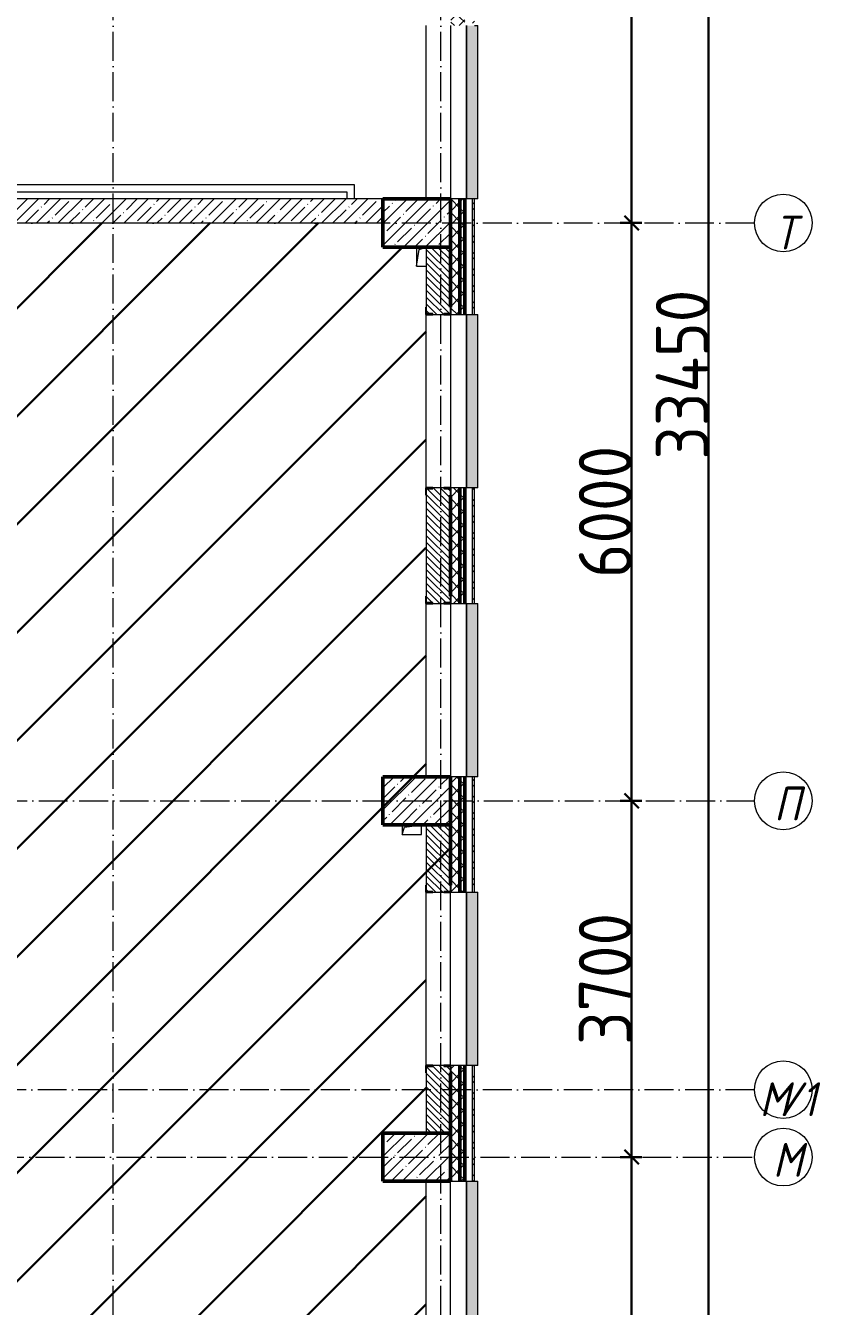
# Model space of a CAD drawing. Header units: millimetres. Extents: x 35697 to 388678, y -91946 to 171347.
# Drawn here: x 302911 to 311163, y -65632 to -52332 of the extents above; entities that cross this region are included whole.
import ezdxf

# ---------------------------------------------------------------- set-up
doc = ezdxf.new("R2010")
doc.units = ezdxf.units.MM
doc.linetypes.add('50_200_ШТРИХ_1Т_ш5_п1_п1_', pattern=[700, 500, -100, 0, -100])
for name, color, linetype, lineweight in [('2.1) ПГП окна 2.8 м', 5, 'Continuous', 30), ('A-____-____-DIMS', 7, 'Continuous', 9), ('A-DETL-____-OTLN-4', 7, 'Continuous', 18), ('A-GENM-____-MCUT', 7, 'Continuous', 25), ('A-GENM-____-OTLN', 7, 'Continuous', 9), ('A-GENM-____-OTLN-1', 7, 'Continuous', 25), ('A-GLAZ-____-OTLN', 7, 'Continuous', 9), ('A-WALL-____-MCUT-1', 7, 'Continuous', 9), ('A-WALL-____-MCUT-2', 7, 'Continuous', 50), ('A-WALL-____-MCUT-3', 7, 'Continuous', 9), ('A-WALL-____-OTLN', 7, 'Continuous', 9), ('A-WALL-____-PATT-1', 7, 'Continuous', 9), ('A-WALL-FNSH-MCUT-1', 7, 'Continuous', 9), ('S-COLS-____-MCUT', 7, 'Continuous', 50), ('S-COLS-____-OTLN', 7, 'Continuous', 9), ('S-GRID-____-IDEN', 7, 'Continuous', 9), ('S-GRID-____-OTLN-1', 7, '50_200_ШТРИХ_1Т_ш5_п1_п1_', 9), ('стяжа', 7, 'Continuous', 30)]:
    doc.layers.add(name, color=color, linetype=linetype, lineweight=lineweight)
doc.layers.add('A-GLAZ-____-OTLN-1', color=7, linetype='Continuous', lineweight=9, true_color=0xc0c0c0)
doc.styles.add('ISOCPEUR_I', font='isocpeui.ttf', dxfattribs={"width": 0.9, "height": 2.5})
doc.styles.add('ISOCPEUR_I_9', font='isocpeui.ttf', dxfattribs={"width": 0.9, "height": 250})
doc.styles.add('СПДС', font='isocpeur.ttf', dxfattribs={"width": 0.9})
doc.dimstyles.new('ISO-2_5_0_9К_БОЛЬШОЙ_ОСИ', dxfattribs={"dimscale": 304.8, "dimtxt": 248.995294, "dimasz": 0.492126, "dimexe": 0.393701, "dimexo": 0, "dimgap": 0, "dimtad": 1, "dimdec": 0, "dimzin": 0, "dimdsep": 46, "dimtxsty": 'ISOCPEUR_I_9', "dimblk1": 'OBLIQUE', "dimblk2": 'OBLIQUE', "dimsah": 1, "dimcen": 0.09, "dimdle": 0.393701, "dimazin": 0, "dimtfac": 1, "dimtdec": 4, "dimtix": 1, "dimtmove": 0, "dimatfit": 3, "dimfxl": 1, "dimtvp": 1, "dimtolj": 1, "dimtzin": 0, "dimarcsym": 2})
pattern_1 = [(45, (283770.71, -86863.46), (-70.71068, 70.71068), []), (135, (283770.71, -86863.46), (-70.71068, -70.71068), [])]
pattern_2 = [(135, (283770.707, -86863.456), (-35.35534, -35.35534), [])]

# ---------------------------------------------------------------- blocks, each defined once
blk = doc.blocks.new('BSC_Колонна _Прямоугольная - 500х700-25976089-АР1_План отверстий 3 этажа в осях 1-64_А-ГГ')
at = {"layer": 'S-COLS-____-OTLN'}
h = blk.add_hatch(dxfattribs=at)
h.set_pattern_fill('FP_40', color=256, style=0, pattern_type=2)
h.set_pattern_definition([(315, (-32481.04, 23200), (114.04925, 114.04925), []), (315, (-32481.04, 23085.95), (114.04925, 114.04925), [201.613, -40.323, 3.353, -36.97])])
h.paths.add_polyline_path([(-250, 350), (-250, -350), (250, -350), (250, 350)], flags=0)
at = {"layer": 'S-COLS-____-MCUT'}
for p, q in [((250, 350), (-250, 350)), ((-250, 350), (-250, -350)), ((250, -350), (250, 350)), ((-250, -350), (250, -350))]:
    blk.add_line(p, q, dxfattribs=at)
blk = doc.blocks.new('BSC_Колонна _Прямоугольная - 500х700-V126-АР1_План отверстий 3 этажа в осях 1-64_А-ГГ')
at = {"layer": 'S-COLS-____-OTLN'}
h = blk.add_hatch(dxfattribs=at)
h.set_pattern_fill('FP_149', color=256, style=0, pattern_type=2)
h.set_pattern_definition([(315, (-22781.04, 23200), (114.04925, 114.04925), []), (315, (-22781.04, 23085.95), (114.04925, 114.04925), [201.613, -40.323, 3.353, -36.97])])
h.paths.add_polyline_path([(-250, 350), (-250, -350), (250, -350), (250, 350)], flags=0)
at = {"layer": 'S-COLS-____-MCUT'}
for p, q in [((250, 350), (-250, 350)), ((-250, 350), (-250, -350)), ((250, -350), (250, 350)), ((-250, -350), (250, -350))]:
    blk.add_line(p, q, dxfattribs=at)
blk = doc.blocks.new('BSC_Колонна _Прямоугольная - 500х700-V127-АР1_План отверстий 3 этажа в осях 1-64_А-ГГ')
at = {"layer": 'S-COLS-____-OTLN'}
h = blk.add_hatch(dxfattribs=at)
h.set_pattern_fill('FP_150', color=256, style=0, pattern_type=2)
h.set_pattern_definition([(315, (-26481.04, 23200), (114.04925, 114.04925), []), (315, (-26481.04, 23085.95), (114.04925, 114.04925), [201.613, -40.323, 3.353, -36.97])])
h.paths.add_polyline_path([(-250, 237), (-250, -350), (250, -350), (250, 350), (-250, 350)], flags=0)
at = {"layer": 'S-COLS-____-MCUT'}
for p, q in [((250, 350), (-250, 350)), ((-250, 350), (-250, -350)), ((250, -350), (250, 350)), ((-250, -350), (250, -350))]:
    blk.add_line(p, q, dxfattribs=at)
blk = doc.blocks.new('Фахверк_СКБ_Уголок - 250_2700-27497298-АР1_План отверстий 3 этажа в осях 1-64_А-ГГ')
at = {"layer": 'A-GENM-____-MCUT'}
for p, q in [((200, 181), (125, 181)), ((125, 181), (125, 106)), ((131, 106), (131, 175)), ((131, 175), (200, 175)), ((200, 175), (200, 181)), ((125, 106), (131, 106)), ((131, -6), (125, -6)), ((125, -6), (125, -81)), ((125, -81), (200, -81)), ((131, -75), (131, -6)), ((200, -75), (131, -75)), ((200, -81), (200, -75))]:
    blk.add_line(p, q, dxfattribs=at)
blk = doc.blocks.new('AR_Отверстие прямоугольное _в плите_ - AR_Отверстие прямоугольное _в плите_-30510803-АР1_План отверстий 3 этажа в осях 1-64_А-ГГ')
at = {"layer": 'A-GENM-____-OTLN'}
for p, q in [((-50, 100), (-50, -100)), ((-50, -100), (-25, 75)), ((-25, 75), (50, 100)), ((-50, -100), (50, -100))]:
    blk.add_line(p, q, dxfattribs=at)
blk = doc.blocks.new('AR_Отверстие прямоугольное _в плите_ - AR_Отверстие прямоугольное _в плите_-V183-АР1_План отверстий 3 этажа в осях 1-64_А-ГГ')
at = {"layer": 'A-GENM-____-OTLN'}
for p, q in [((-100, 50), (-100, -50)), ((-100, -50), (-75, 25)), ((-75, 25), (100, 50)), ((100, -50), (100, 50)), ((-100, -50), (100, -50))]:
    blk.add_line(p, q, dxfattribs=at)
blk = doc.blocks.new('Отлив_СКБ - Отлив витража_120_НВФ-31885687-АР1_План отверстий 3 этажа в осях 1-64_А-ГГ')
at = {"layer": 'A-GLAZ-____-OTLN-1'}
for points in [[(0, 0), (0, -2), (1800, -2), (1800, 0), (534, 0)], [(0, -2), (0, -120), (1800, -120), (1800, -2), (534, -2)]]:
    blk.add_hatch(color=256, dxfattribs=at).paths.add_polyline_path(points, flags=0)
at = {"layer": 'A-GLAZ-____-OTLN'}
for p, q in [((0, 0), (1800, 0)), ((1800, -2), (0, -2)), ((0, -120), (0, -83)), ((0, -120), (1800, -120)), ((1800, -83), (1800, -120))]:
    blk.add_line(p, q, dxfattribs=at)
blk = doc.blocks.new('Ось сетки - Круг_Ø6_00__ISO-2_5_0_9K_-25732049-АР1_План отверстий 3 этажа в осях 1-64_А-ГГ')
at = {"layer": 'S-GRID-____-IDEN'}
blk.add_circle((0, 0), 3, dxfattribs=at)
blk = doc.blocks.new('_Oblique')
at = {"color": 0, "linetype": 'ByBlock', "lineweight": -2}
blk.add_line((-0.5, -0.5), (0.5, 0.5), dxfattribs=at)
blk = doc.blocks.new('*D2188')
at = {"layer": 'A-____-____-DIMS', "color": 0, "lineweight": -2, "transparency": 16777216}
for p, q in [((309203, -48262), (309203, -54502)), ((309309, -48382), (309083, -48382)), ((309309, -54382), (309083, -54382))]:
    blk.add_line(p, q, dxfattribs=at)
at = {"layer": 'Defpoints', "color": 0, "transparency": 16777216}
for p in [(309309, -48382), (309203, -54382), (309309, -54382)]:
    blk.add_point(p, dxfattribs=at)
at = {"layer": 'A-____-____-DIMS', "color": 0, "lineweight": -2, "transparency": 16777216, "xscale": 150, "yscale": 150, "zscale": 150}
for p, rotation in [((309203, -48382), 90), ((309203, -54382), 270)]:
    blk.add_blockref('_Oblique', p, dxfattribs=dict(at, rotation=rotation))
at = {"layer": 'A-____-____-DIMS', "color": 0, "transparency": 16777216, "insert": (308929, -51382), "char_height": 548.6, "attachment_point": 5, "rotation": 90, "style": 'СПДС'}
blk.add_mtext('\\A1;6000', dxfattribs=at)
blk = doc.blocks.new('*D2189')
at = {"layer": 'A-____-____-DIMS', "color": 0, "lineweight": -2, "transparency": 16777216}
for p, q in [((309203, -54262), (309203, -60502)), ((309309, -54382), (309083, -54382)), ((309309, -60382), (309083, -60382))]:
    blk.add_line(p, q, dxfattribs=at)
at = {"layer": 'Defpoints', "color": 0, "transparency": 16777216}
for p in [(309309, -54382), (309203, -60382), (309309, -60382)]:
    blk.add_point(p, dxfattribs=at)
at = {"layer": 'A-____-____-DIMS', "color": 0, "lineweight": -2, "transparency": 16777216, "xscale": 150, "yscale": 150, "zscale": 150}
for p, rotation in [((309203, -54382), 90), ((309203, -60382), 270)]:
    blk.add_blockref('_Oblique', p, dxfattribs=dict(at, rotation=rotation))
at = {"layer": 'A-____-____-DIMS', "color": 0, "transparency": 16777216, "insert": (308929, -57382), "char_height": 548.6, "attachment_point": 5, "rotation": 90, "style": 'СПДС'}
blk.add_mtext('\\A1;6000', dxfattribs=at)
blk = doc.blocks.new('*D2190')
at = {"layer": 'A-____-____-DIMS', "color": 0, "lineweight": -2, "transparency": 16777216}
for p, q in [((309203, -60262), (309203, -64202)), ((309309, -60382), (309083, -60382)), ((309309, -64082), (309083, -64082))]:
    blk.add_line(p, q, dxfattribs=at)
at = {"layer": 'Defpoints', "color": 0, "transparency": 16777216}
for p in [(309309, -60382), (309203, -64082), (309309, -64082)]:
    blk.add_point(p, dxfattribs=at)
at = {"layer": 'A-____-____-DIMS', "color": 0, "lineweight": -2, "transparency": 16777216, "xscale": 150, "yscale": 150, "zscale": 150}
for p, rotation in [((309203, -60382), 90), ((309203, -64082), 270)]:
    blk.add_blockref('_Oblique', p, dxfattribs=dict(at, rotation=rotation))
at = {"layer": 'A-____-____-DIMS', "color": 0, "transparency": 16777216, "insert": (308929, -62232), "char_height": 548.6, "attachment_point": 5, "rotation": 90, "style": 'СПДС'}
blk.add_mtext('\\A1;3700', dxfattribs=at)
blk = doc.blocks.new('*D2191')
at = {"layer": 'A-____-____-DIMS', "color": 0, "lineweight": -2, "transparency": 16777216}
for p, q in [((309203, -63962), (309203, -69502)), ((309309, -64082), (309083, -64082)), ((309309, -69382), (309083, -69382))]:
    blk.add_line(p, q, dxfattribs=at)
at = {"layer": 'Defpoints', "color": 0, "transparency": 16777216}
for p in [(309309, -64082), (309203, -69382), (309309, -69382)]:
    blk.add_point(p, dxfattribs=at)
at = {"layer": 'A-____-____-DIMS', "color": 0, "lineweight": -2, "transparency": 16777216, "xscale": 150, "yscale": 150, "zscale": 150}
for p, rotation in [((309203, -64082), 90), ((309203, -69382), 270)]:
    blk.add_blockref('_Oblique', p, dxfattribs=dict(at, rotation=rotation))
at = {"layer": 'A-____-____-DIMS', "color": 0, "transparency": 16777216, "insert": (308929, -66732), "char_height": 548.6, "attachment_point": 5, "rotation": 90, "style": 'СПДС'}
blk.add_mtext('\\A1;5300', dxfattribs=at)
blk = doc.blocks.new('*D2193')
at = {"layer": 'A-____-____-DIMS', "color": 0, "lineweight": -2, "transparency": 16777216}
for p, q in [((309897, -39232), (310123, -39232)), ((310003, -72802), (310003, -39112)), ((309897, -72682), (310123, -72682))]:
    blk.add_line(p, q, dxfattribs=at)
at = {"layer": 'Defpoints', "color": 0, "transparency": 16777216}
for p in [(309897, -39232), (310003, -39232), (309897, -72682)]:
    blk.add_point(p, dxfattribs=at)
at = {"layer": 'A-____-____-DIMS', "color": 0, "lineweight": -2, "transparency": 16777216, "xscale": 150, "yscale": 150, "zscale": 150}
for p, rotation in [((310003, -39232), 90), ((310003, -72682), 270)]:
    blk.add_blockref('_Oblique', p, dxfattribs=dict(at, rotation=rotation))
at = {"layer": 'A-____-____-DIMS', "color": 0, "transparency": 16777216, "insert": (309729, -55957), "char_height": 548.6, "attachment_point": 5, "rotation": 90, "style": 'СПДС'}
blk.add_mtext('\\A1;33450', dxfattribs=at)
blk = doc.blocks.new('3эт')
at = {"layer": 'S-GRID-____-OTLN-1', "color": 251, "ltscale": 0.6, "true_color": 0x636466}
for p, q in [((303820.7, -91346.1), (303820.7, -36982.5)), ((307220.7, -91346.1), (307220.7, -36982.5)), ((310478.4, -54382.4), (279101.9, -54382.4)), ((279101.9, -60382.4), (310478.4, -60382.4)), ((310478.4, -63382.4), (279101.9, -63382.4)), ((291670.7, -64082.4), (310478.4, -64082.4))]:
    blk.add_line(p, q, dxfattribs=at)
at = {"layer": 'S-GRID-____-IDEN', "char_height": 350, "attachment_point": 1, "style": 'ISOCPEUR_I'}
for s, insert, width in [('\\fISOCPEUR|b0|i1|c204|p34|;\\W.9;Т', (310685.6, -54306.3), 223.671), ('\\fISOCPEUR|b0|i1|c204|p34|;\\W.9;П', (310680.5, -60235.8), 223.671), ('\\fISOCPEUR|b0|i1|c204|p34|;\\W.9;М', (310530.8, -63306.3), 252.532), ('/1', (310739.2, -63306.3), 346.329), ('\\fISOCPEUR|b0|i1|c204|p34|;\\W.9;М', (310668.8, -63935.8), 252.532)]:
    blk.add_mtext(s, dxfattribs=dict(at, insert=insert, width=width))
at = {"layer": 'A-____-____-DIMS'}
for base, p1, p2, override, picture, middle in [((310003.2, -39232.4), (309897.2, -72682.4), (309897.2, -39232.4), {"dimtxt": 1.8, "dimpost": '<>', "dimtxsty": 'СПДС', "dimfxl": 33450}, '*D2193', (309728.9, -55957.4)), ((309203.2, -54382.4), (309309.3, -48382.4), (309309.3, -54382.4), {"dimtxt": 1.8, "dimpost": '<>', "dimtxsty": 'СПДС', "dimfxl": 6000}, '*D2188', (308928.9, -51382.4)), ((309203.2, -60382.4), (309309.3, -54382.4), (309309.3, -60382.4), {"dimtxt": 1.8, "dimpost": '<>', "dimtxsty": 'СПДС', "dimfxl": 6000}, '*D2189', (308928.9, -57382.4)), ((309203.2, -64082.4), (309309.3, -60382.4), (309309.3, -64082.4), {"dimtxt": 1.8, "dimpost": '<>', "dimtxsty": 'СПДС', "dimfxl": 3700}, '*D2190', (308928.9, -62232.4)), ((309203.2, -69382.4), (309309.3, -64082.4), (309309.3, -69382.4), {"dimtxt": 1.8, "dimpost": '<>', "dimtxsty": 'СПДС', "dimfxl": 5300}, '*D2191', (308928.9, -66732.4))]:
    dim = blk.add_linear_dim(base=base, p1=p1, p2=p2, angle=90, dimstyle='ISO-2_5_0_9К_БОЛЬШОЙ_ОСИ', override=override, dxfattribs=at)
    dim.commit()
    dim.dimension.update_dxf_attribs({"geometry": picture, "text_midpoint": middle})

msp = doc.modelspace()

# ---------------------------------------------------------------- hatches: boundary and pattern name
at = {"layer": '2.1) ПГП окна 2.8 м'}
h = msp.add_hatch(dxfattribs=at)
h.set_pattern_fill('ANSI31', color=5, scale=250)
h.paths.add_polyline_path([(302801, -42418), (302801, -42422), (302821, -42782), (302821, -42422), (302818, -42418)])
h.paths.add_polyline_path([(301622, -42036), (301622, -42066), (301632, -42066), (301831, -42036)])
h.paths.add_polyline_path([(302183, -41582), (302183, -42382), (302151, -42382), (302151, -41582)])
h.paths.add_polyline_path([(302503, -41542), (302503, -41546), (302521, -41546), (302521, -41542)])
h.paths.add_polyline_path([(302481, -41546), (302475, -41546), (302475, -41574), (302481, -41574)])
h.paths.add_polyline_path([(302631, -42390), (302503, -42390), (302481, -42412), (302481, -42422), (302521, -42422)])
h.paths.add_polyline_path([(302355, -41574), (302471, -41574), (302481, -41582), (302471, -41582)])
h.paths.add_polyline_path([(293871, -48132), (293871, -48632), (293371, -48632), (293371, -48132)])
h.paths.add_polyline_path([(302791, -41582), (302801, -41582), (302801, -41574), (302791, -41574)])
h.paths.add_polyline_path([(302635, -41582), (302635, -42382), (302631, -42422), (302631, -42382)])
h.paths.add_polyline_path([(303115, -41582), (303121, -41582), (303121, -41574), (303115, -41574)], flags=17)
h.paths.add_polyline_path([(303111, -42382), (303111, -41582), (303112, -41542), (303111, -41542), (303111, -42382), (303121, -42782), (303121, -42422), (303120, -42382)])
h.paths.add_polyline_path([(289371, -52826), (289377, -52832), (289377, -52757), (289371, -52757)])
h.paths.add_polyline_path([(293871, -54132), (293871, -54632), (293371, -54632), (293371, -54132)])
h.paths.add_polyline_path([(297671, -56388), (297665, -56382), (297665, -56457), (297671, -56457)])
h.paths.add_polyline_path([(289171, -70507), (289165, -70507), (288671, -70532), (289171, -70532)])
h.paths.add_polyline_path([(298213, -58336), (298213, -58378), (298221, -58382), (298221, -58336)])
h.paths.add_polyline_path([(298221, -63632), (298221, -63832), (298221, -64332), (297521, -64332), (297521, -63832), (297521, -63632), (297671, -63632), (298071, -63632)])
h.paths.add_polyline_path([(298208, -63645), (298208, -63832), (297533, -63832), (297533, -63645), (297671, -63645), (297671, -63707), (298071, -63707), (298071, -63645)], flags=16)
h.paths.add_polyline_path([(307021, -60632), (307021, -60732), (306821, -60732), (306821, -60661)])
h.paths.add_polyline_path([(298221, -69132), (298221, -69632), (297521, -69632), (297521, -69132)])
h.paths.add_polyline_path([(298221, -72432), (298221, -72932), (297521, -72932), (297521, -72432)])
h.paths.add_polyline_path([(293950, -53466), (295540, -53466), (295540, -52266), (293950, -52266)], flags=9)
h.paths.add_polyline_path([(294786, -59655), (296376, -59655), (296376, -58455), (294786, -58455)], flags=9)
h.paths.add_polyline_path([(301150, -66260), (302809, -66260), (302809, -65060), (301150, -65060)], flags=9)
h = msp.add_hatch(dxfattribs=at)
h.set_pattern_fill('ANSI31', color=5, scale=250)
h.paths.add_polyline_path([(293871, -54132), (293871, -54632), (293371, -54632), (293371, -54132)], flags=16)
h.paths.add_polyline_path([(297671, -56388), (297665, -56382), (297665, -56457), (297671, -56457)], flags=16)
h.paths.add_polyline_path([(307071, -58332), (307065, -58332), (307065, -58257), (307071, -57207), (307065, -57207), (307065, -57132), (307071, -55332), (307065, -55332), (307065, -55257), (307069, -54832), (306971, -54832), (306971, -54632), (306621, -54632), (306621, -54382), (301771, -54382), (301771, -57432), (297871, -57432), (297871, -56388), (297740, -56388), (297740, -56382), (297665, -56382), (297665, -56457), (297671, -56457), (297671, -57432), (293371, -57432), (293371, -58376), (293440, -58376), (293489, -58382), (293577, -58382), (293577, -58307), (293571, -57632), (293571, -58307), (293577, -58307), (293577, -58387), (293571, -58387), (293571, -59532), (293577, -59532), (293577, -59607), (293571, -60132), (293871, -60132), (293871, -60532), (295671, -60532), (295721, -60532), (297521, -60532), (297521, -60132), (298121, -60132), (298121, -59578), (298121, -58382), (298121, -58336), (298128, -58336), (298128, -58378), (298121, -59532), (298221, -59532), (298221, -60132), (298221, -60632), (298721, -60632), (298821, -60632), (298821, -61232), (298821, -61332), (298621, -61332), (298096, -61332), (296946, -61332), (296621, -61332), (296571, -61332), (295221, -61332), (294621, -61332), (293871, -61332), (293621, -61332), (293621, -63832), (293871, -63832), (293871, -64332), (293571, -64332), (293571, -64457), (293577, -64457), (293577, -64532), (293571, -65132), (293571, -65632), (293571, -66232), (293577, -66232), (293577, -66307), (293571, -67782), (293571, -68032), (293571, -68332), (293571, -68482), (293571, -69132), (293871, -69132), (293871, -69632), (293571, -69632), (293571, -69932), (293571, -70332), (293571, -70507), (293571, -70807), (293571, -72432), (293871, -72432), (293871, -72932), (293571, -72932), (293571, -73057), (293577, -73057), (293577, -73132), (293571, -74832), (293577, -74832), (293577, -74982), (295571, -74982), (295621, -74982), (297521, -74982), (297771, -74982), (300221, -74982), (300471, -74982), (300971, -74982), (300971, -71882), (300971, -71582), (300971, -70282), (301021, -70282), (301021, -70132), (301171, -70132), (301171, -70082), (306621, -70082), (306721, -70082), (307071, -70082), (307071, -69632), (306621, -69632), (306621, -69132), (307071, -69132), (307071, -67332), (307065, -67332), (307065, -67257), (307071, -66207), (307065, -66207), (307065, -66132), (307071, -64332), (306621, -64332), (306621, -63832), (307071, -63832), (307071, -63207), (307065, -63207), (307065, -63132), (307071, -61332), (307065, -61332), (307065, -61257), (307071, -61257), (307071, -61326), (307140, -61326), (307140, -61332), (307252, -61332), (307252, -61326), (307321, -61326), (307321, -61257), (307321, -60632), (307321, -60132), (307071, -60132)])
h.paths.add_polyline_path([(298213, -58336), (298213, -58378), (298221, -58382), (298221, -58336)], flags=16)
h.paths.add_polyline_path([(298221, -63632), (298221, -63832), (298221, -64332), (297521, -64332), (297521, -63832), (297521, -63632), (297671, -63632), (298071, -63632)], flags=16)
h.paths.add_polyline_path([(298208, -63645), (298208, -63832), (297533, -63832), (297533, -63645), (297671, -63645), (297671, -63707), (298071, -63707), (298071, -63645)], flags=0)
h.paths.add_polyline_path([(307021, -60632), (307021, -60732), (306821, -60732), (306821, -60661)], flags=16)
h.paths.add_polyline_path([(298221, -69132), (298221, -69632), (297521, -69632), (297521, -69132)], flags=16)
h.paths.add_polyline_path([(298221, -72432), (298221, -72932), (297521, -72932), (297521, -72432)], flags=16)
h.paths.add_polyline_path([(294786, -59655), (296376, -59655), (296376, -58455), (294786, -58455)], flags=24)
h.paths.add_polyline_path([(301150, -66260), (302809, -66260), (302809, -65060), (301150, -65060)], flags=24)
at = {"layer": 'A-WALL-____-PATT-1'}
h = msp.add_hatch(dxfattribs=at)
h.set_pattern_fill('FP_1', color=256, style=0, pattern_type=2)
h.set_pattern_definition(pattern_1)
h.paths.add_polyline_path([(307421, -77332), (307421, -75132), (307327, -75132), (307327, -75207), (307321, -75207), (307321, -77332)], flags=0)
h.paths.add_polyline_path([(307421, -73332), (307421, -72132), (307327, -72132), (307327, -72207), (307321, -72207), (307321, -73257), (307327, -73257), (307327, -73332)], flags=0)
h.paths.add_polyline_path([(307421, -70332), (307421, -69132), (307321, -69132), (307321, -70257), (307327, -70257), (307327, -70332)], flags=0)
h.paths.add_polyline_path([(307421, -67332), (307421, -66132), (307327, -66132), (307327, -66207), (307321, -66207), (307321, -67257), (307327, -67257), (307327, -67332)], flags=0)
h.paths.add_polyline_path([(307321, -64332), (307421, -64332), (307421, -63132), (307327, -63132), (307327, -63207), (307321, -63207), (307321, -63832)], flags=0)
h.paths.add_polyline_path([(307327, -61332), (307421, -61332), (307421, -60132), (307321, -60132), (307321, -61257), (307327, -61257), (307327, -61326)], flags=0)
h.paths.add_polyline_path([(307327, -58332), (307421, -58332), (307421, -57132), (307327, -57132), (307327, -57207), (307321, -57207), (307321, -58257), (307327, -58257), (307327, -58326)], flags=0)
h.paths.add_polyline_path([(307327, -55332), (307421, -55332), (307421, -54132), (307321, -54132), (307321, -55257), (307327, -55257), (307327, -55326)], flags=0)
h.paths.add_polyline_path([(307421, -52332), (307421, -51132), (307327, -51132), (307327, -51207), (307321, -51207), (307321, -52257), (307327, -52257), (307327, -52332)], flags=0)
h.paths.add_polyline_path([(307327, -49332), (307421, -49332), (307421, -48132), (307321, -48132), (307321, -49257), (307327, -49257), (307327, -49326)], flags=0)
h.paths.add_polyline_path([(307421, -46332), (307421, -45082), (307327, -45082), (307327, -45157), (307321, -45157), (307321, -46257), (307327, -46257), (307327, -46332)], flags=0)
h.paths.add_polyline_path([(307421, -43282), (307421, -39132), (307321, -39132), (307321, -43282)], flags=0)
h = msp.add_hatch(dxfattribs=at)
h.set_pattern_fill('FP_1', color=256, style=0, pattern_type=2)
h.set_pattern_definition(pattern_1)
h.paths.add_polyline_path([(307471, -77332), (307471, -75132), (307421, -75132), (307421, -77332)], flags=0)
h.paths.add_polyline_path([(307471, -73332), (307471, -72132), (307421, -72132), (307421, -73332)], flags=0)
h.paths.add_polyline_path([(307471, -70332), (307471, -69132), (307421, -69132), (307421, -70332)], flags=0)
h.paths.add_polyline_path([(307471, -67332), (307471, -66132), (307421, -66132), (307421, -67332)], flags=0)
h.paths.add_polyline_path([(307471, -64332), (307471, -63132), (307421, -63132), (307421, -64332)], flags=0)
h.paths.add_polyline_path([(307421, -61332), (307471, -61332), (307471, -60132), (307421, -60132), (307421, -60328)], flags=0)
h.paths.add_polyline_path([(307421, -58332), (307471, -58332), (307471, -57132), (307421, -57132)], flags=0)
h.paths.add_polyline_path([(307471, -55332), (307471, -54132), (307421, -54132), (307421, -55332)], flags=0)
h.paths.add_polyline_path([(307421, -52332), (307471, -52332), (307471, -51132), (307421, -51132), (307421, -51728)], flags=0)
h.paths.add_polyline_path([(307421, -49332), (307471, -49332), (307471, -48132), (307421, -48132), (307421, -48288)], flags=0)
h.paths.add_polyline_path([(307471, -46332), (307471, -45082), (307421, -45082), (307421, -46332)], flags=0)
h.paths.add_polyline_path([(307471, -43282), (307471, -39132), (307421, -39132), (307421, -43282)], flags=0)
h = msp.add_hatch(dxfattribs=at)
h.set_pattern_fill('FP_3', color=256, style=0, pattern_type=2)
h.set_pattern_definition([(45, (283770.71, -86863.46), (-85.5366, 85.5366), []), (45, (283827.73, -86863.46), (-85.5366, 85.5366), [])])
h.paths.add_polyline_path([(307551, -77142), (307571, -77142), (307571, -75132), (307551, -75132), (307551, -77099)], flags=0)
h.paths.add_polyline_path([(307571, -73332), (307571, -72132), (307551, -72132), (307551, -73332)], flags=0)
h.paths.add_polyline_path([(307571, -70332), (307571, -69132), (307551, -69132), (307551, -70332)], flags=0)
h.paths.add_polyline_path([(307571, -67332), (307571, -66132), (307551, -66132), (307551, -67332)], flags=0)
h.paths.add_polyline_path([(307551, -64332), (307571, -64332), (307571, -63132), (307551, -63132)], flags=0)
h.paths.add_polyline_path([(307571, -61332), (307571, -60132), (307551, -60132), (307551, -61332)], flags=0)
h.paths.add_polyline_path([(307571, -58332), (307571, -57132), (307551, -57132), (307551, -58332)], flags=0)
h.paths.add_polyline_path([(307551, -55332), (307571, -55332), (307571, -54132), (307551, -54132), (307551, -55168)], flags=0)
h.paths.add_polyline_path([(307571, -52332), (307571, -51132), (307551, -51132), (307551, -52332)], flags=0)
h.paths.add_polyline_path([(307571, -49332), (307571, -48132), (307551, -48132), (307551, -49332)], flags=0)
h.paths.add_polyline_path([(307551, -46332), (307571, -46332), (307571, -45312), (307551, -45312), (307551, -45708)], flags=0)
h = msp.add_hatch(dxfattribs=at)
h.set_pattern_fill('FP_38', color=256, style=0, pattern_type=2)
h.set_pattern_definition([(45, (283770.7, -86863.46), (-114.04925, 114.04925), []), (45, (283884.76, -86863.46), (-114.04925, 114.04925), [201.612, -40.322, 3.353, -36.97])])
h.paths.add_polyline_path([(306621, -54382), (306621, -54132), (300221, -54132), (300221, -54382), (304967, -54382)], flags=0)
h.paths.add_polyline_path([(299071, -54382), (299071, -54132), (298371, -54132), (298371, -54382)], flags=0)
h = msp.add_hatch(dxfattribs=at)
h.set_pattern_fill('FP_6', color=256, style=0, pattern_type=2)
h.set_pattern_definition(pattern_2)
h.paths.add_polyline_path([(307252, -58332), (307252, -58326), (307321, -58326), (307321, -57138), (307252, -57138), (307252, -57132), (307140, -57132), (307140, -57138), (307071, -57138), (307071, -58326), (307140, -58326), (307140, -58332)], flags=0)
h.paths.add_polyline_path([(307252, -55332), (307252, -55326), (307321, -55326), (307321, -54632), (307071, -54632), (307071, -55326), (307140, -55326), (307140, -55332)], flags=0)
h = msp.add_hatch(dxfattribs=at)
h.set_pattern_fill('FP_6', color=256, style=0, pattern_type=2)
h.set_pattern_definition(pattern_2)
h.paths.add_polyline_path([(307140, -63832), (307321, -63832), (307321, -63138), (307252, -63138), (307252, -63132), (307140, -63132), (307140, -63138), (307071, -63138), (307071, -63832)], flags=0)
h.paths.add_polyline_path([(307140, -61332), (307252, -61332), (307252, -61326), (307321, -61326), (307321, -60632), (307071, -60632), (307071, -61326), (307140, -61326)], flags=0)

# ---------------------------------------------------------------- linework, layer by layer
at = {"layer": 'A-DETL-____-OTLN-4'}
for p, q in [((298571, -53982), (306321, -53982)), ((306321, -53982), (306321, -54132)), ((298571, -54057), (306246, -54057)), ((306246, -54057), (306246, -54132))]:
    msp.add_line(p, q, dxfattribs=at)
at = {"layer": 'A-WALL-____-MCUT-1'}
for p, q in [((306621, -54132), (300221, -54132)), ((300221, -54382), (306621, -54382))]:
    msp.add_line(p, q, dxfattribs=at)
at = {"layer": 'A-WALL-____-MCUT-2'}
for p, q in [((307421, -55332), (307421, -54132)), ((307471, -55332), (307471, -54132)), ((307321, -54632), (307321, -55257)), ((307421, -58332), (307421, -57132)), ((307471, -58332), (307471, -57132)), ((307321, -57207), (307321, -58257)), ((307421, -61332), (307421, -60132)), ((307471, -61332), (307471, -60132)), ((307321, -60632), (307321, -61257)), ((307421, -64332), (307421, -63132)), ((307471, -64332), (307471, -63132)), ((307321, -63207), (307321, -63832))]:
    msp.add_line(p, q, dxfattribs=at)
at = {"layer": 'A-WALL-____-MCUT-3'}
for p, q in [((307551, -54132), (307321, -54132)), ((307551, -55332), (307551, -54132)), ((307071, -54632), (307071, -55257)), ((307140, -55332), (307252, -55332)), ((307327, -55332), (307551, -55332)), ((307252, -57132), (307140, -57132)), ((307551, -57132), (307327, -57132)), ((307551, -58332), (307551, -57132)), ((307071, -57207), (307071, -58257)), ((307140, -58332), (307252, -58332)), ((307327, -58332), (307551, -58332)), ((307551, -60132), (307321, -60132)), ((307551, -61332), (307551, -60132)), ((307071, -60632), (307071, -61257)), ((307140, -61332), (307252, -61332)), ((307327, -61332), (307551, -61332)), ((307252, -63132), (307140, -63132)), ((307551, -63132), (307327, -63132)), ((307551, -64332), (307551, -63132)), ((307071, -63207), (307071, -63832)), ((307321, -64332), (307551, -64332))]:
    msp.add_line(p, q, dxfattribs=at)
at = {"layer": 'A-WALL-____-OTLN'}
for p, q in [((307071, -54132), (307071, -52332)), ((307321, -52332), (307321, -54132)), ((307071, -57132), (307071, -55332)), ((307321, -55332), (307321, -57132)), ((307071, -60132), (307071, -58332)), ((307321, -58332), (307321, -60132)), ((307071, -63132), (307071, -61332)), ((307321, -63132), (307321, -61332)), ((307071, -66132), (307071, -64332)), ((307321, -66132), (307321, -64332))]:
    msp.add_line(p, q, dxfattribs=at)
at = {"layer": 'A-WALL-FNSH-MCUT-1'}
for p, q in [((307571, -54132), (307551, -54132)), ((307571, -55332), (307571, -54132)), ((307551, -55332), (307571, -55332)), ((307571, -57132), (307551, -57132)), ((307571, -58332), (307571, -57132)), ((307551, -58332), (307571, -58332)), ((307571, -60132), (307551, -60132)), ((307571, -61332), (307571, -60132)), ((307551, -61332), (307571, -61332)), ((307571, -63132), (307551, -63132)), ((307571, -64332), (307571, -63132)), ((307551, -64332), (307571, -64332))]:
    msp.add_line(p, q, dxfattribs=at)

# ---------------------------------------------------------------- block references
at = {"layer": 'A-GENM-____-OTLN'}
for name, p in [('AR_Отверстие прямоугольное _в плите_ - AR_Отверстие прямоугольное _в плите_-30510803-АР1_План отверстий 3 этажа в осях 1-64_А-ГГ', (307021, -54732)), ('AR_Отверстие прямоугольное _в плите_ - AR_Отверстие прямоугольное _в плите_-V183-АР1_План отверстий 3 этажа в осях 1-64_А-ГГ', (306921, -60682))]:
    msp.add_blockref(name, p, dxfattribs=at)
at = {"layer": 'A-GENM-____-OTLN-1'}
for p, rotation in [((307246, -55457), 89.99999999999991), ((307146, -57007), 269.9999999999999), ((307246, -58457), 89.99999999999991), ((307246, -61457), 89.99999999999991), ((307146, -63007), 269.9999999999999)]:
    msp.add_blockref('Фахверк_СКБ_Уголок - 250_2700-27497298-АР1_План отверстий 3 этажа в осях 1-64_А-ГГ', p, dxfattribs=dict(at, rotation=rotation))
at = {"layer": 'A-GLAZ-____-OTLN', "rotation": 89.99999999999932}
for p in [(307488, -54132), (307488, -57132), (307488, -60132), (307488, -63132), (307488, -66132)]:
    msp.add_blockref('Отлив_СКБ - Отлив витража_120_НВФ-31885687-АР1_План отверстий 3 этажа в осях 1-64_А-ГГ', p, dxfattribs=at)
at = {"layer": 'S-COLS-____-OTLN', "rotation": 89.9999999999999}
for name, p in [('BSC_Колонна _Прямоугольная - 500х700-25976089-АР1_План отверстий 3 этажа в осях 1-64_А-ГГ', (306971, -54382)), ('BSC_Колонна _Прямоугольная - 500х700-V127-АР1_План отверстий 3 этажа в осях 1-64_А-ГГ', (306971, -60382)), ('BSC_Колонна _Прямоугольная - 500х700-V126-АР1_План отверстий 3 этажа в осях 1-64_А-ГГ', (306971, -64082))]:
    msp.add_blockref(name, p, dxfattribs=at)
at = {"layer": 'S-GRID-____-IDEN', "xscale": 99.99999999999993, "yscale": 99.99999999999993, "zscale": 99.99999999999993}
for p, rotation in [((310778, -54382), 89.9999999999998), ((310778, -60382), 269.9999999999996), ((310778, -63382), 89.9999999999998), ((310778, -64082), 269.9999999999996)]:
    msp.add_blockref('Ось сетки - Круг_Ø6_00__ISO-2_5_0_9K_-25732049-АР1_План отверстий 3 этажа в осях 1-64_А-ГГ', p, dxfattribs=dict(at, rotation=rotation))
at = {"layer": 'стяжа'}
msp.add_blockref('3эт', (0, 0), dxfattribs=at)

doc.saveas('drawing.dxf')
